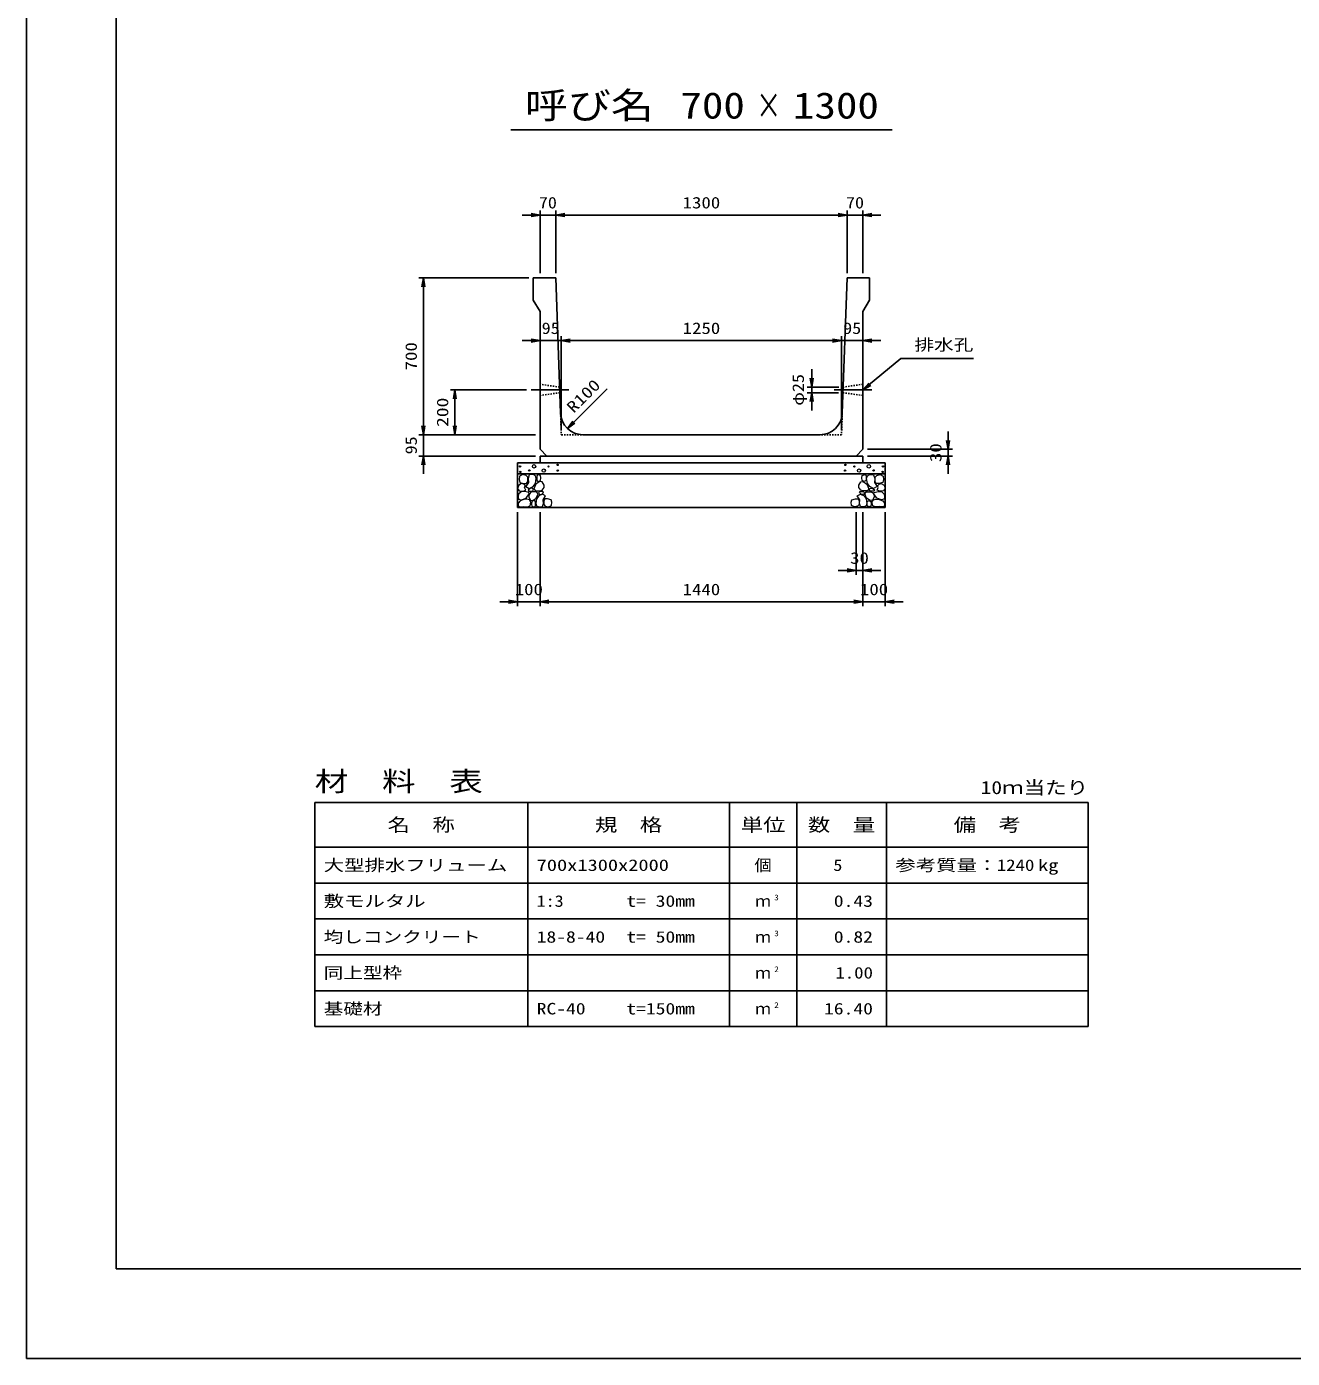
# Model space of a CAD drawing. Units: millimetres at full size. Extents: x 0 to 16820, y 0 to 11880.
# Drawn here: x 0 to 5646, y 0 to 5940 of the extents above; entities that cross this region are included whole.
import ezdxf
from ezdxf.enums import TextEntityAlignment as Align

# ---------------------------------------------------------------- set-up
doc = ezdxf.new("R2010")
doc.units = ezdxf.units.MM
doc.linetypes.add('CHAIN', pattern=[18.5, 12, -1.5, 3.5, -1.5])
doc.linetypes.add('DASHED_SPACED', pattern=[12, 6, -6])
for name, color, linetype, lineweight in [('0_2', 7, 'Continuous', 25), ('D-BMK', 2, 'CHAIN', 25), ('D-DCR-HCHn', 4, 'Continuous', 9), ('D-MTR-FRAM', 7, 'Continuous', 25), ('D-MTR-LINE', 7, 'Continuous', 25), ('D-STR-DIM', 7, 'Continuous', 25), ('D-STR-STRn', 1, 'Continuous', 25), ('D-TTL', 2, 'Continuous', 25), ('D-TTL-TXT', 7, 'Continuous', 25)]:
    doc.layers.add(name, color=color, linetype=linetype, lineweight=lineweight)
doc.layers.add('D-MTR', color=7, linetype='Continuous')
doc.layers.add('D-MTR-TXT', color=7, linetype='Continuous')
doc.styles.add('ＭＳ ゴシック', font='')
doc.styles.get('ＭＳ ゴシック').set_extended_font_data('MS Gothic')

# ---------------------------------------------------------------- blocks, each defined once
blk = doc.blocks.new('open_arrow')
at = {"color": 0, "linetype": 'Continuous', "lineweight": -2}
blk.add_lwpolyline([(7.5, 1.25), (0, 0), (7.5, -1.25)], dxfattribs=at)

msp = doc.modelspace()

# ---------------------------------------------------------------- linework, layer by layer
at = {"layer": '0_2'}
msp.add_lwpolyline([(3730, 4319.775), (3900, 4459.775), (3940, 4459.775), (4222.944, 4459.775)], dxfattribs=at)
at = {"layer": 'D-BMK'}
for p, q in [((2417.857, 4319.775), (2250, 4319.775)), ((3602.143, 4319.775), (3770, 4319.775))]:
    msp.add_line(p, q, dxfattribs=at)
at = {"layer": 'D-DCR-HCHn'}
for points in [[(2228.399, 3938.471), (2212.796, 3941.938), (2198.928, 3935.003), (2197.194, 3919.401), (2200.661, 3907.266), (2217.997, 3902.065), (2230.132, 3902.065), (2235.333, 3910.733), (2235.333, 3929.803)], [(2242.267, 3940.204), (2237.067, 3924.602), (2238.8, 3907.266), (2226.665, 3888.196), (2242.267, 3879.529), (2259.603, 3888.196), (2270.005, 3902.065), (2273.472, 3924.602), (2270.005, 3936.737), (2259.603, 3941.938)], [(2275.206, 3936.737), (2275.206, 3915.934), (2283.874, 3910.733), (2292.542, 3915.934), (2294.275, 3928.069), (2292.542, 3938.471), (2280.407, 3941.938)], [(3744.794, 3936.737), (3744.794, 3915.934), (3736.126, 3910.733), (3727.458, 3915.934), (3725.725, 3928.069), (3727.458, 3938.471), (3739.593, 3941.938)], [(3777.733, 3940.204), (3782.933, 3924.602), (3781.2, 3907.266), (3793.335, 3888.196), (3777.733, 3879.529), (3760.397, 3888.196), (3749.995, 3902.065), (3746.528, 3924.602), (3749.995, 3936.737), (3760.397, 3941.938)], [(3791.601, 3938.471), (3807.204, 3941.938), (3821.072, 3935.003), (3822.806, 3919.401), (3819.339, 3907.266), (3802.003, 3902.065), (3789.868, 3902.065), (3784.667, 3910.733), (3784.667, 3929.803)], [(2195.46, 3895.131), (2190.26, 3879.529), (2197.194, 3869.127), (2214.53, 3867.393), (2226.366, 3872.475), (2221.464, 3884.729), (2224.932, 3891.664), (2217.997, 3898.598), (2207.596, 3902.065)], [(2228.366, 3837.532), (2241.208, 3856.794), (2239.603, 3861.609), (2221.946, 3866.425), (2205.894, 3864.82), (2194.658, 3855.189), (2193.052, 3843.952), (2194.658, 3832.716), (2207.499, 3829.506)], [(2245.735, 3879.529), (2237.067, 3872.594), (2240.534, 3867.393), (2252.669, 3867.393), (2257.87, 3869.127), (2261.337, 3876.061), (2256.136, 3881.262)], [(2273.311, 3837.532), (2281.337, 3856.794), (2274.916, 3864.82), (2255.654, 3864.82), (2247.628, 3861.609), (2239.603, 3850.373), (2239.603, 3840.742), (2247.628, 3827.901), (2257.259, 3826.295)], [(2271.739, 3898.598), (2263.071, 3877.795), (2270.005, 3869.127), (2290.808, 3869.127), (2299.476, 3872.594), (2308.144, 3884.729), (2308.144, 3895.131), (2299.476, 3909), (2289.074, 3910.733)], [(2297.389, 3855.189), (2305.415, 3861.609), (2302.204, 3866.425), (2290.968, 3866.425), (2286.153, 3864.82), (2282.942, 3858.399), (2287.758, 3853.583)], [(3748.261, 3898.598), (3756.929, 3877.795), (3749.995, 3869.127), (3729.192, 3869.127), (3720.524, 3872.594), (3711.856, 3884.729), (3711.856, 3895.131), (3720.524, 3909), (3730.926, 3910.733)], [(3722.611, 3855.189), (3714.585, 3861.609), (3717.796, 3866.425), (3729.032, 3866.425), (3733.847, 3864.82), (3737.058, 3858.399), (3732.242, 3853.583)], [(3746.689, 3837.532), (3738.663, 3856.794), (3745.084, 3864.82), (3764.346, 3864.82), (3772.372, 3861.609), (3780.397, 3850.373), (3780.397, 3840.742), (3772.372, 3827.901), (3762.741, 3826.295)], [(3774.265, 3879.529), (3782.933, 3872.594), (3779.466, 3867.393), (3767.331, 3867.393), (3762.13, 3869.127), (3758.663, 3876.061), (3763.864, 3881.262)], [(3791.634, 3837.532), (3778.792, 3856.794), (3780.397, 3861.609), (3798.054, 3866.425), (3814.106, 3864.82), (3825.342, 3855.189), (3826.948, 3843.952), (3825.342, 3832.716), (3812.501, 3829.506)], [(3824.54, 3895.131), (3829.74, 3879.529), (3822.806, 3869.127), (3805.47, 3867.393), (3793.634, 3872.475), (3798.536, 3884.729), (3795.068, 3891.664), (3802.003, 3898.598), (3812.404, 3902.065)], [(2234.787, 3797.402), (2246.023, 3802.218), (2249.234, 3818.27), (2242.813, 3829.506), (2231.577, 3832.716), (2217.13, 3831.111), (2201.078, 3824.69), (2193.052, 3815.059), (2193.052, 3803.823), (2197.868, 3797.402), (2217.13, 3799.007)], [(2270.101, 3802.218), (2270.101, 3821.48), (2262.075, 3826.295), (2254.049, 3821.48), (2252.444, 3810.244), (2254.049, 3800.613), (2265.285, 3797.402)], [(2300.599, 3799.007), (2305.415, 3813.454), (2303.81, 3829.506), (2315.046, 3847.163), (2300.599, 3855.189), (2284.548, 3847.163), (2274.916, 3834.321), (2271.706, 3813.454), (2274.916, 3802.218), (2284.548, 3797.402)], [(2313.441, 3800.613), (2327.887, 3797.402), (2340.729, 3803.823), (2342.334, 3818.27), (2339.124, 3829.506), (2323.072, 3834.321), (2311.836, 3834.321), (2307.02, 3826.295), (2307.02, 3808.638)], [(3706.559, 3800.613), (3692.113, 3797.402), (3679.271, 3803.823), (3677.666, 3818.27), (3680.876, 3829.506), (3696.928, 3834.321), (3708.164, 3834.321), (3712.98, 3826.295), (3712.98, 3808.638)], [(3719.401, 3799.007), (3714.585, 3813.454), (3716.19, 3829.506), (3704.954, 3847.163), (3719.401, 3855.189), (3735.452, 3847.163), (3745.084, 3834.321), (3748.294, 3813.454), (3745.084, 3802.218), (3735.452, 3797.402)], [(3749.899, 3802.218), (3749.899, 3821.48), (3757.925, 3826.295), (3765.951, 3821.48), (3767.556, 3810.244), (3765.951, 3800.613), (3754.715, 3797.402)], [(3785.213, 3797.402), (3773.977, 3802.218), (3770.766, 3818.27), (3777.187, 3829.506), (3788.423, 3832.716), (3802.87, 3831.111), (3818.922, 3824.69), (3826.948, 3815.059), (3826.948, 3803.823), (3822.132, 3797.402), (3802.87, 3799.007)]]:
    msp.add_lwpolyline(points, close=True, dxfattribs=at)
for centre, radius in [((2200.727, 3978.73), 3), ((2263.336, 3978.73), 7.5), ((2327.708, 3977.939), 3), ((2368.131, 3984.781), 3), ((3651.869, 3984.781), 3), ((3692.292, 3977.939), 3), ((3756.664, 3978.73), 7.5), ((3819.273, 3978.73), 3), ((2201.869, 3953.685), 3), ((2242.292, 3960.527), 3), ((2306.664, 3959.736), 7.5), ((2369.273, 3959.736), 3), ((3650.727, 3959.736), 3), ((3713.336, 3959.736), 7.5), ((3777.708, 3960.527), 3), ((3818.131, 3953.685), 3)]:
    msp.add_circle(centre, radius, dxfattribs=at)
at = {"layer": 'D-MTR-FRAM'}
for p, q in [((1285, 2479.775), (4735, 2479.775)), ((1285, 2479.775), (1285, 1479.775)), ((4735, 2479.775), (4735, 1479.775)), ((1285, 1479.775), (4735, 1479.775))]:
    msp.add_line(p, q, dxfattribs=at)
at = {"layer": 'D-MTR-LINE'}
for p, q in [((2235, 2479.775), (2235, 1479.775)), ((3135, 2479.775), (3135, 1479.775)), ((3435, 2479.775), (3435, 1479.775)), ((3835, 2479.775), (3835, 1479.775)), ((1285, 2279.775), (4735, 2279.775)), ((1285, 2119.775), (4735, 2119.775)), ((1285, 1959.775), (4735, 1959.775)), ((1285, 1799.775), (4735, 1799.775)), ((1285, 1639.775), (4735, 1639.775))]:
    msp.add_line(p, q, dxfattribs=at)
at = {"layer": 'D-STR-DIM'}
for p, q in [((2290, 4839.775), (2290, 5119.775)), ((2360, 4839.775), (2360, 5119.775)), ((2360, 4839.775), (2360, 5119.775)), ((3660, 4839.775), (3660, 5119.775)), ((3660, 4839.775), (3660, 5119.775)), ((3730, 4839.775), (3730, 5119.775)), ((2210, 5099.775), (2440, 5099.775)), ((2360, 5099.775), (3660, 5099.775)), ((3580, 5099.775), (3810, 5099.775)), ((2240, 4819.775), (1750, 4819.775)), ((1770, 4819.775), (1770, 4119.775)), ((2210, 4539.775), (2465, 4539.775)), ((2385, 4139.775), (2385, 4559.775)), ((2385, 4139.775), (2385, 4559.775)), ((2385, 4539.775), (3635, 4539.775)), ((3555, 4539.775), (3810, 4539.775)), ((3635, 4139.775), (3635, 4559.775)), ((3635, 4139.775), (3635, 4559.775)), ((3502.143, 4412.275), (3502.143, 4227.275)), ((2230, 4319.775), (1890, 4319.775)), ((1910, 4119.775), (1910, 4319.775)), ((2412.055, 4147.814), (2588.832, 4324.59)), ((3622.589, 4332.275), (3482.143, 4332.275)), ((3621.696, 4307.275), (3482.143, 4307.275)), ((1770, 4199.775), (1770, 3944.775)), ((2270, 4119.775), (1750, 4119.775)), ((2270, 4119.775), (1750, 4119.775)), ((2270, 4119.775), (1890, 4119.775)), ((4110, 4134.775), (4110, 3944.775)), ((3750, 4054.775), (4130, 4054.775)), ((2270, 4024.775), (1750, 4024.775)), ((3750, 4024.775), (4130, 4024.775)), ((2190, 3774.775), (2190, 3354.775)), ((2290, 3774.775), (2290, 3354.775)), ((2290, 3774.775), (2290, 3354.775)), ((3700, 3774.775), (3700, 3494.775)), ((3730, 3774.775), (3730, 3354.775)), ((3730, 3774.775), (3730, 3354.775)), ((3730, 3774.775), (3730, 3494.775)), ((3830, 3774.775), (3830, 3354.775)), ((3620, 3514.775), (3810, 3514.775)), ((2370, 3374.775), (2110, 3374.775)), ((2290, 3374.775), (3730, 3374.775)), ((3910, 3374.775), (3650, 3374.775))]:
    msp.add_line(p, q, dxfattribs=at)
at = {"layer": 'D-STR-STRn'}
for p, q in [((2260, 4819.775), (2360, 4819.775)), ((2260, 4719.775), (2260, 4819.775)), ((2360, 4819.775), (2381.556, 4216.206)), ((3660, 4819.775), (3638.444, 4216.206)), ((3760, 4819.775), (3660, 4819.775)), ((3760, 4719.775), (3760, 4819.775)), ((2260, 4719.775), (2290, 4669.775)), ((3760, 4719.775), (3730, 4669.775)), ((2290, 4054.775), (2290, 4669.775)), ((3730, 4054.775), (3730, 4669.775)), ((2481.492, 4119.775), (3538.508, 4119.775)), ((2290, 4054.775), (2320, 4024.775)), ((3730, 4054.775), (3700, 4024.775)), ((2190, 3794.775), (2190, 3994.775)), ((2190, 3994.775), (3830, 3994.775)), ((2290, 4024.775), (3730, 4024.775)), ((2290, 4024.775), (2290, 3994.775)), ((3730, 4024.775), (3730, 3994.775)), ((3830, 3794.775), (3830, 3994.775)), ((2190, 3944.775), (3830, 3944.775)), ((2190, 3794.775), (3830, 3794.775))]:
    msp.add_line(p, q, dxfattribs=at)
at = {"layer": 'D-STR-STRn', "color": 2, "linetype": 'DASHED_SPACED'}
for p, q in [((2377.411, 4332.275), (2290, 4344.775)), ((3730, 4344.775), (3642.589, 4332.275)), ((2378.304, 4307.275), (2290, 4294.775)), ((3730, 4294.775), (3641.696, 4307.275)), ((2381.556, 4216.206), (2385, 4119.775)), ((3638.444, 4216.206), (3635, 4119.775)), ((2385, 4119.775), (2481.492, 4119.775)), ((3635, 4119.775), (3538.508, 4119.775))]:
    msp.add_line(p, q, dxfattribs=at)
at = {"layer": 'D-STR-STRn'}
for centre, start, end in [((2481.492, 4219.775), 182.04541, 270), ((3538.508, 4219.775), 270, 357.95459)]:
    msp.add_arc(centre, 100, start, end, dxfattribs=at)
at = {"layer": 'D-TTL'}
for points in [[(0, 0), (16820, 0), (16820, 11880), (0, 11880)], [(400, 400), (16420, 400), (16420, 11480), (400, 11480)]]:
    msp.add_lwpolyline(points, close=True, dxfattribs=at)
at = {"layer": 'D-TTL-TXT'}
msp.add_line((2160, 5479.775), (3860, 5479.775), dxfattribs=at)

# ---------------------------------------------------------------- block references
at = {"layer": '0_2', "xscale": 5.33, "yscale": 5.33, "rotation": 39.5}
msp.add_blockref('open_arrow', (3730, 4319.775), dxfattribs=at)
at = {"layer": 'D-STR-DIM', "xscale": 5.33, "yscale": 5.33}
for p, rotation in [((2290, 5099.775), 180), ((3660, 5099.775), 180), ((3660, 5099.775), 180), ((1770, 4819.775), 270), ((2290, 4539.775), 180), ((3635, 4539.775), 180), ((3635, 4539.775), 180), ((3502.143, 4332.275), 90), ((1910, 4319.775), 270), ((3502.143, 4307.275), 270), ((1770, 4119.775), 90), ((1770, 4119.775), 90), ((1910, 4119.775), 90), ((2412.055, 4147.814), 45), ((4110, 4054.775), 90), ((1770, 4024.775), 270), ((4110, 4024.775), 270), ((3700, 3514.775), 180), ((2190, 3374.775), 180), ((3730, 3374.775), 180), ((3730, 3374.775), 180)]:
    msp.add_blockref('open_arrow', p, dxfattribs=dict(at, rotation=rotation))
for p in [(2360, 5099.775), (2360, 5099.775), (3730, 5099.775), (2385, 4539.775), (2385, 4539.775), (3730, 4539.775), (3730, 3514.775), (2290, 3374.775), (2290, 3374.775), (3830, 3374.775)]:
    msp.add_blockref('open_arrow', p, dxfattribs=at)

# ---------------------------------------------------------------- texts
at = {"layer": '0_2', "style": 'ＭＳ ゴシック', "width": 1.25}
msp.add_text('排水孔', height=51.32, dxfattribs=at).set_placement((3960, 4479.775), align=Align.BOTTOM_LEFT)
at = {"layer": 'D-MTR', "style": 'ＭＳ ゴシック', "width": 1.25}
msp.add_text('材\u3000料\u3000表', height=87.98, dxfattribs=at).set_placement((1285, 2503.775), align=Align.BOTTOM_LEFT)
at = {"layer": 'D-MTR', "style": 'ＭＳ ゴシック', "width": 1.2}
msp.add_text('10ｍ当たり', height=58.65, dxfattribs=at).set_placement((4735, 2499.108), align=Align.BOTTOM_RIGHT)
at = {"layer": 'D-MTR-TXT', "style": 'ＭＳ ゴシック'}
for s, height, width, p in [('名\u3000称', 58.65, 1.25, (1760, 2379.775)), ('規\u3000格', 58.65, 1.25, (2685, 2379.775)), ('単位', 58.65, 1.25, (3285, 2379.775)), ('数\u3000量', 58.65, 1.25, (3635, 2379.775)), ('備\u3000考', 58.65, 1.25, (4285, 2379.775)), ('個', 51.32, 1.1, (3285, 2199.775))]:
    msp.add_text(s, height=height, dxfattribs=dict(at, width=width)).set_placement(p, align=Align.MIDDLE_CENTER)
for s, width, p in [('大型排水フリューム', 1.3, (1325, 2199.775)), ('700x1300x2000', 1.3, (2275, 2199.775)), ('参考質量：    kg', 1.3, (3875, 2199.775)), ('敷モルタル', 1.3, (1325, 2039.775)), ('1:3', 1.15, (2275, 2039.775)), ('t= 30mm', 1.25, (2675, 2039.775)), ('均しコンクリート', 1.25, (1325, 1879.775)), ('18-8-40', 1.25, (2275, 1879.775)), ('t= 50mm', 1.25, (2675, 1879.775)), ('同上型枠', 1.25, (1325, 1719.775)), ('基礎材', 1.25, (1325, 1559.775)), ('RC-40', 1.25, (2275, 1559.775)), ('t=150mm', 1.25, (2675, 1559.775))]:
    msp.add_text(s, height=51.32, dxfattribs=dict(at, width=width)).set_placement(p, align=Align.MIDDLE_LEFT)
for s, width, p in [('5', 1.15, (3638.553, 2199.775)), ('1240', 1.2, (4495, 2199.775)), ('0.43', 1.25, (3775, 2039.775)), ('0.82', 1.25, (3775, 1879.775)), ('1.00', 1.2, (3775, 1719.775)), ('16.40', 1.25, (3775, 1559.775))]:
    msp.add_text(s, height=51.32, dxfattribs=dict(at, width=width)).set_placement(p, align=Align.MIDDLE_RIGHT)
for p in [(3285, 2039.775), (3285, 1879.775), (3285, 1719.775), (3285, 1559.775)]:
    msp.add_text('ｍ', height=51.32, dxfattribs=at).set_placement(p, align=Align.MIDDLE_CENTER)
at = {"layer": 'D-MTR-TXT', "style": 'ＭＳ ゴシック', "width": 1.15}
for s, p in [('3', (3335, 2035.108)), ('3', (3335, 1875.108)), ('2', (3335, 1715.108)), ('2', (3335, 1555.108))]:
    msp.add_text(s, height=25.66, dxfattribs=at).set_placement(p, align=Align.BOTTOM_LEFT)
at = {"layer": 'D-STR-DIM', "style": 'ＭＳ ゴシック'}
for s, width, p in [('70', 1.15, (2325, 5154.775)), ('1300', 1.2, (3010, 5154.775)), ('70', 1.15, (3695, 5154.775)), ('95', 1.15, (2337.5, 4594.775)), ('1250', 1.2, (3010, 4594.775)), ('95', 1.15, (3682.5, 4594.775)), ('30', 1.2, (3715, 3569.775)), ('100', 1.2, (2240, 3429.775)), ('1440', 1.2, (3010, 3429.775)), ('100', 1.2, (3780, 3429.775))]:
    msp.add_text(s, height=51.32, dxfattribs=dict(at, width=width)).set_placement(p, align=Align.MIDDLE_CENTER)
for s, width, p in [('700', 1.2, (1715, 4469.775)), ('φ25', 1.15, (3441.458, 4319.775)), ('200', 1.25, (1855, 4219.775)), ('95', 1.15, (1715, 4072.275)), ('30', 1.2, (4055, 4039.775))]:
    msp.add_text(s, height=51.32, rotation=90, dxfattribs=dict(at, width=width)).set_placement(p, align=Align.MIDDLE_CENTER)
at = {"layer": 'D-STR-DIM', "style": 'ＭＳ ゴシック', "width": 1.25}
msp.add_text('R100', height=51.32, rotation=45, dxfattribs=at).set_placement((2450.995, 4201.839), align=Align.BOTTOM_LEFT)
at = {"layer": 'D-TTL-TXT', "style": 'ＭＳ ゴシック'}
for s, width, p in [('呼び名', 1.2, (2510, 5494.775)), ('700', 1.2, (3060, 5494.775)), ('1300', 1.2, (3610, 5494.775)), ('×', 0.7, (3310, 5494.775))]:
    msp.add_text(s, height=117.3, dxfattribs=dict(at, width=width)).set_placement(p, align=Align.BOTTOM_CENTER)

doc.saveas('drawing.dxf')
